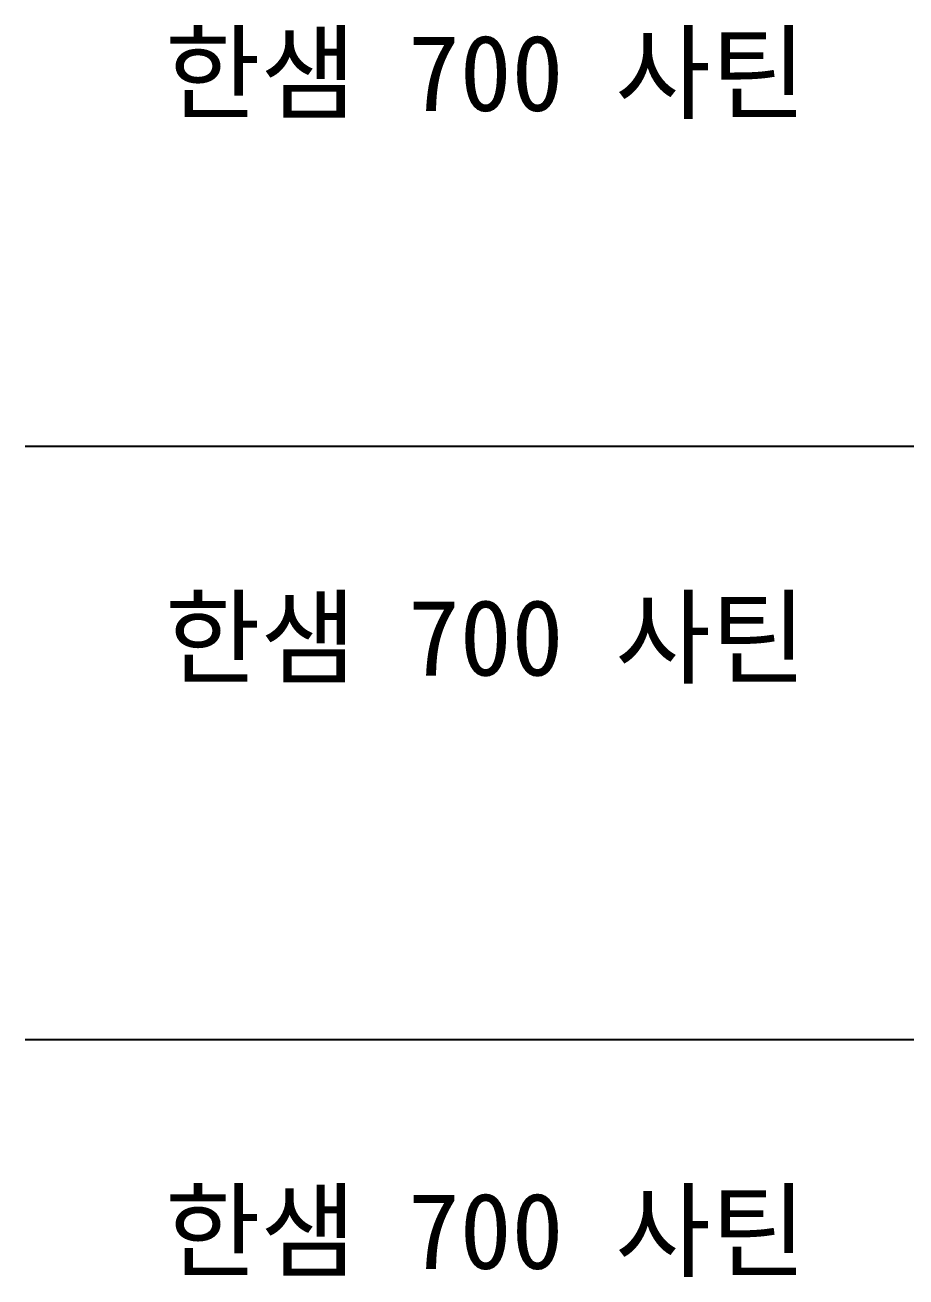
# Model space of a CAD drawing. Header units: millimetres. Extents: x -44117 to 256353, y -2095463 to 65325.
# Drawn here: x 104261 to 109802, y -897302 to -889426 of the extents above; entities that cross this region are included whole.
import ezdxf

# ---------------------------------------------------------------- set-up
doc = ezdxf.new("R2010")
doc.units = ezdxf.units.MM
doc.header["$LTSCALE"] = 10

msp = doc.modelspace()

# ---------------------------------------------------------------- linework, layer by layer
at = {"color": 1}
for p, q in [((104260.77588, -892075.43411), (196529.92274, -892075.43411)), ((104260.77588, -892075.43411), (196529.92274, -892075.43411)), ((104260.77588, -892075.43411), (196529.92274, -892075.43411)), ((104260.77588, -892075.43411), (196529.92274, -892075.43411)), ((104260.77588, -892075.43411), (196529.92274, -892075.43411)), ((104260.77588, -892075.43411), (196529.92274, -892075.43411)), ((104260.77588, -892075.43411), (196529.92274, -892075.43411)), ((104260.77588, -892075.43411), (196529.92274, -892075.43411)), ((104260.77588, -892075.43411), (196529.92274, -892075.43411)), ((104260.77588, -892075.43411), (196529.92274, -892075.43411)), ((106472.62401, -892075.43411), (198741.77087, -892075.43411)), ((106472.62401, -892075.43411), (198741.77087, -892075.43411)), ((106472.62401, -892075.43411), (198741.77087, -892075.43411)), ((106472.62401, -892075.43411), (198741.77087, -892075.43411)), ((106472.62401, -892075.43411), (198741.77087, -892075.43411)), ((106472.62401, -892075.43411), (198741.77087, -892075.43411)), ((106472.62401, -892075.43411), (198741.77087, -892075.43411)), ((106472.62401, -892075.43411), (198741.77087, -892075.43411)), ((106472.62401, -892075.43411), (198741.77087, -892075.43411)), ((106472.62401, -892075.43411), (198741.77087, -892075.43411)), ((104260.77588, -895808.23641), (196529.92274, -895808.23641)), ((104260.77588, -895808.23641), (196529.92274, -895808.23641)), ((104260.77588, -895808.23641), (196529.92274, -895808.23641)), ((104260.77588, -895808.23641), (196529.92274, -895808.23641)), ((104260.77588, -895808.23641), (196529.92274, -895808.23641)), ((104260.77588, -895808.23641), (196529.92274, -895808.23641)), ((104260.77588, -895808.23641), (196529.92274, -895808.23641)), ((104260.77588, -895808.23641), (196529.92274, -895808.23641)), ((104260.77588, -895808.23641), (196529.92274, -895808.23641)), ((104260.77588, -895808.23641), (196529.92274, -895808.23641)), ((106472.62401, -895808.23641), (198741.77087, -895808.23641)), ((106472.62401, -895808.23641), (198741.77087, -895808.23641)), ((106472.62401, -895808.23641), (198741.77087, -895808.23641)), ((106472.62401, -895808.23641), (198741.77087, -895808.23641)), ((106472.62401, -895808.23641), (198741.77087, -895808.23641)), ((106472.62401, -895808.23641), (198741.77087, -895808.23641)), ((106472.62401, -895808.23641), (198741.77087, -895808.23641)), ((106472.62401, -895808.23641), (198741.77087, -895808.23641)), ((106472.62401, -895808.23641), (198741.77087, -895808.23641)), ((106472.62401, -895808.23641), (198741.77087, -895808.23641))]:
    msp.add_line(p, q, dxfattribs=at)

# ---------------------------------------------------------------- texts
at = {"char_height": 479.1296392, "attachment_point": 1}
for insert in [(105140.70232, -889486.99346), (105140.70232, -889486.99346), (105140.70232, -889486.99346), (105140.70232, -889486.99346), (105140.70232, -889486.99346), (105140.70232, -893038.9688), (105140.70232, -893038.9688), (105140.70232, -893038.9688), (105140.70232, -893038.9688), (105140.70232, -893038.9688), (105140.70232, -896771.77111), (105140.70232, -896771.77111), (105140.70232, -896771.77111), (105140.70232, -896771.77111), (105140.70232, -896771.77111)]:
    msp.add_mtext_dynamic_manual_height_columns('{\\f굴림|b0|i0|c129|p50;한샘} 700 {\\f굴림|b0|i0|c129|p50;사틴}', width=5072.1082947, gutter_width=2395.6482, heights=[-533.35869], dxfattribs=dict(at, insert=insert))

doc.saveas('drawing.dxf')
